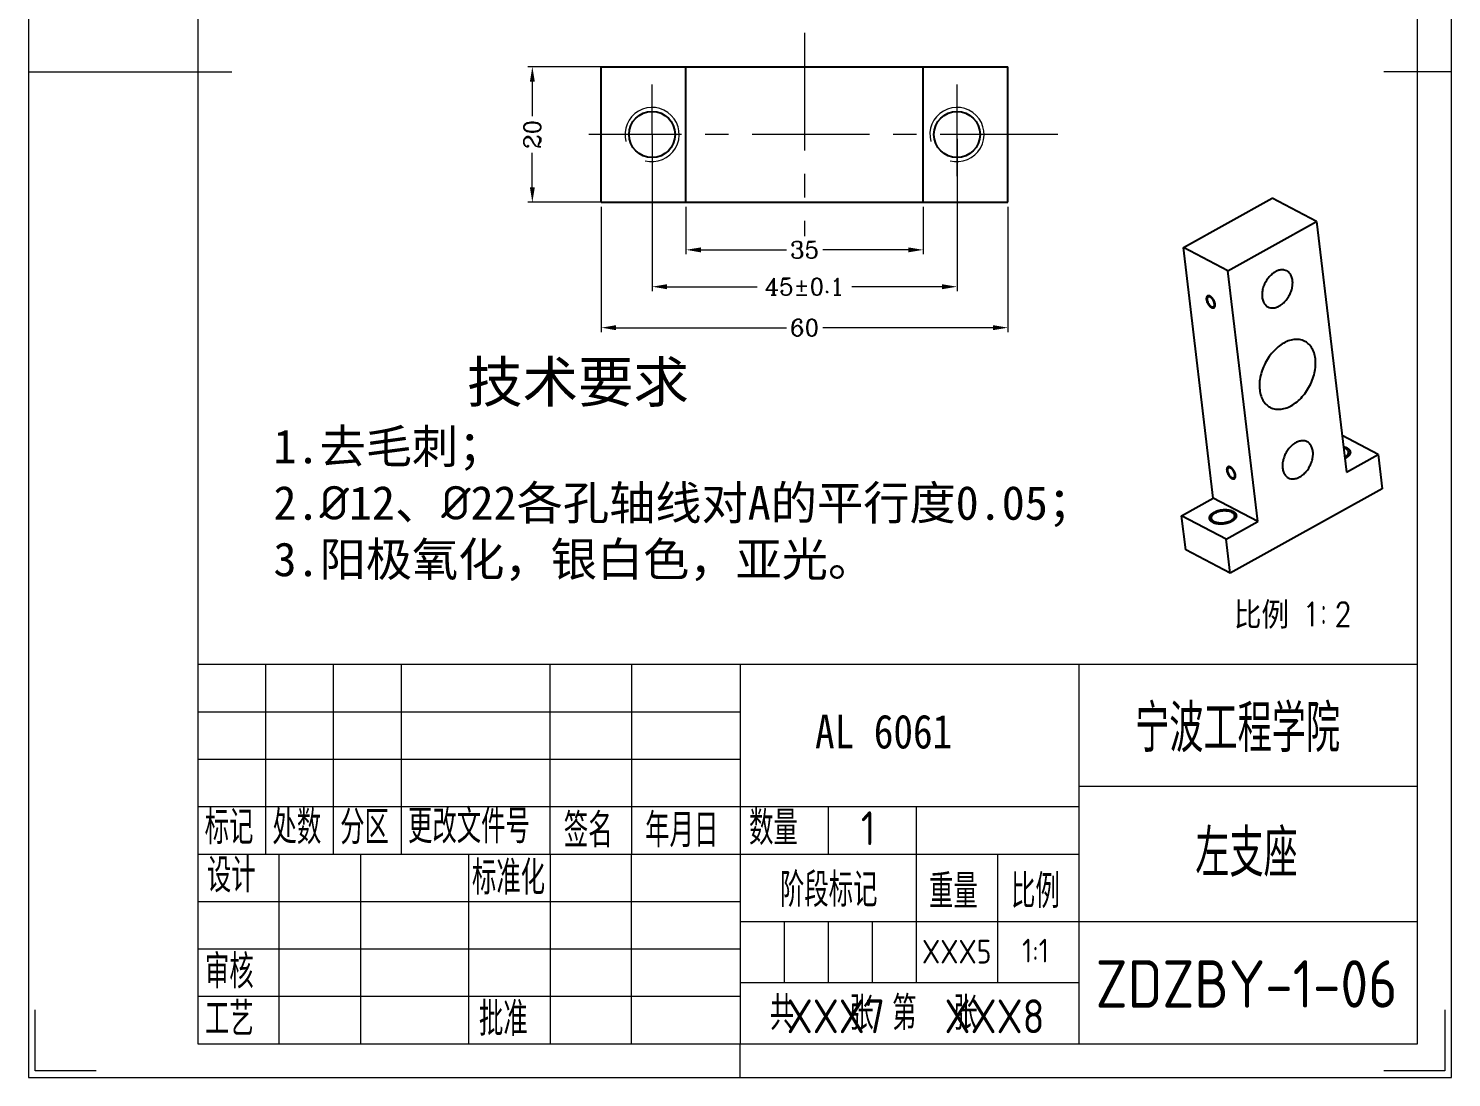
# Model space of a CAD drawing. Header units: millimetres. Extents: x 348 to 7549, y -2121 to -1262.
# Drawn here: x 3531.5 to 3741.5, y -2121.3 to -1966.4 of the extents above; entities that cross this region are included whole.
import ezdxf
from ezdxf.enums import TextEntityAlignment as Align

# ---------------------------------------------------------------- set-up
doc = ezdxf.new("R2010")
doc.units = ezdxf.units.MM
doc.header["$LTSCALE"] = 46.255
doc.header["$PDMODE"] = 3
doc.header["$PDSIZE"] = 8
doc.linetypes.add('CENTER', pattern=[0.6, 0.375, -0.075, 0.075, -0.075])
doc.layers.get('0').update_dxf_attribs({"linetype": 'CONTINUOUS'})
doc.layers.get('Defpoints').update_dxf_attribs({"linetype": 'CONTINUOUS'})
doc.layers.add('02___PRT_ALL_AXES', color=7, linetype='CONTINUOUS')
for name, color, linetype, lineweight in [('dim', 82, 'CONTINUOUS', 9), ('中心线', 2, 'CENTER', 13), ('图框_内框线', 5, 'CONTINUOUS', 13), ('图框_外框线', 7, 'CONTINUOUS', 13), ('图框_标题栏属性', 1, 'CONTINUOUS', 13), ('图框_标题栏文字', 6, 'CONTINUOUS', 13), ('图框_角线', 5, 'CONTINUOUS', 13), ('尺寸线', 80, 'CONTINUOUS', 13), ('细实线', 20, 'CONTINUOUS', 13)]:
    doc.layers.add(name, color=color, linetype=linetype, lineweight=lineweight)
doc.styles.add('ROMANC', font='romanc.shx', dxfattribs={"bigfont": 'gbcbig.shx'})
doc.styles.get("Standard").update_dxf_attribs({"font": 'txt', "width": 0.85, "bigfont": 'gbcbig.shx'})
doc.styles.add('宋体', font='SimSun.ttf')
doc.styles.add('工程字', font='gbenor.shx', dxfattribs={"bigfont": 'gbcbig.shx'})
doc.dimstyles.new('YanXiu', dxfattribs={"dimtxt": 2.5, "dimasz": 2.2, "dimexe": 0.66, "dimexo": 0.66, "dimgap": 0.66, "dimtad": 0, "dimtoh": 1, "dimdsep": 46, "dimtxsty": 'ROMANC', "dimcen": 0, "dimclrd": 256, "dimclre": 131, "dimclrt": 42, "dimazin": 2, "dimtfac": 1, "dimtofl": 0, "dimtmove": 0, "dimatfit": 3, "dimfxl": 1, "dimlwd": 5, "dimlwe": 5, "dimarcsym": 0})

# ---------------------------------------------------------------- blocks, each defined once
blk = doc.blocks.new('*D48')
at = {"layer": 'Defpoints', "color": 0, "transparency": 16777216}
for p in [(3646.02, -1972.03), (3605.85, -1992.03), (3646.02, -1992.03)]:
    blk.add_point(p, dxfattribs=at)
at = {"layer": 'dim', "color": 131, "lineweight": 5, "transparency": 16777216}
for p, q in [((3645.36, -1972.03), (3605.19, -1972.03)), ((3645.36, -1992.03), (3605.19, -1992.03))]:
    blk.add_line(p, q, dxfattribs=at)
at = {"layer": 'dim', "lineweight": 5, "transparency": 16777216}
for p, q in [((3605.85, -1974.23), (3605.85, -1979.35)), ((3605.85, -1989.83), (3605.85, -1984.72))]:
    blk.add_line(p, q, dxfattribs=at)
at = {"layer": 'dim', "transparency": 16777216}
for points in [[(3605.49, -1974.23), (3606.22, -1974.23), (3605.85, -1972.03)], [(3605.49, -1989.83), (3606.22, -1989.83), (3605.85, -1992.03)]]:
    blk.add_solid(points, dxfattribs=at)
at = {"layer": 'dim', "color": 42, "transparency": 16777216, "insert": (3605.85, -1982.03), "char_height": 2.5, "attachment_point": 5, "rotation": 90, "style": 'ROMANC'}
blk.add_mtext('20', dxfattribs=at)
blk = doc.blocks.new('*D49')
at = {"layer": 'Defpoints', "color": 0, "transparency": 16777216}
for p in [(3628.52, -1992.03), (3663.52, -1992.03), (3663.52, -1999.06)]:
    blk.add_point(p, dxfattribs=at)
at = {"layer": 'dim', "color": 131, "lineweight": 5, "transparency": 16777216}
for p, q in [((3628.52, -1992.69), (3628.52, -1999.72)), ((3663.52, -1992.69), (3663.52, -1999.72))]:
    blk.add_line(p, q, dxfattribs=at)
at = {"layer": 'dim', "lineweight": 5, "transparency": 16777216}
for p, q in [((3630.72, -1999.06), (3643.34, -1999.06)), ((3661.32, -1999.06), (3648.7, -1999.06))]:
    blk.add_line(p, q, dxfattribs=at)
at = {"layer": 'dim', "transparency": 16777216}
for points in [[(3630.72, -1998.7), (3630.72, -1999.43), (3628.52, -1999.06)], [(3661.32, -1998.7), (3661.32, -1999.43), (3663.52, -1999.06)]]:
    blk.add_solid(points, dxfattribs=at)
at = {"layer": 'dim', "color": 42, "transparency": 16777216, "insert": (3646.02, -1999.06), "char_height": 2.5, "attachment_point": 5, "style": 'ROMANC'}
blk.add_mtext('35', dxfattribs=at)
blk = doc.blocks.new('*D50')
at = {"layer": 'Defpoints', "color": 0, "transparency": 16777216}
for p in [(3623.52, -1982.03), (3668.52, -1982.03), (3668.52, -2004.5)]:
    blk.add_point(p, dxfattribs=at)
at = {"layer": 'dim', "color": 131, "lineweight": 5, "transparency": 16777216}
for p, q in [((3623.52, -1982.69), (3623.52, -2005.16)), ((3668.52, -1982.69), (3668.52, -2005.16))]:
    blk.add_line(p, q, dxfattribs=at)
at = {"layer": 'dim', "lineweight": 5, "transparency": 16777216}
for p, q in [((3625.72, -2004.5), (3639.05, -2004.5)), ((3666.32, -2004.5), (3652.99, -2004.5))]:
    blk.add_line(p, q, dxfattribs=at)
at = {"layer": 'dim', "transparency": 16777216}
for points in [[(3625.72, -2004.14), (3625.72, -2004.87), (3623.52, -2004.5)], [(3666.32, -2004.14), (3666.32, -2004.87), (3668.52, -2004.5)]]:
    blk.add_solid(points, dxfattribs=at)
at = {"layer": 'dim', "color": 42, "transparency": 16777216, "insert": (3646.02, -2004.5), "char_height": 2.5, "attachment_point": 5, "style": 'ROMANC'}
blk.add_mtext('\\A1;45±0.1', dxfattribs=at)
blk = doc.blocks.new('*D51')
at = {"layer": 'Defpoints', "color": 0, "transparency": 16777216}
for p in [(3616.02, -1992.03), (3676.02, -1992.03), (3676.02, -2010.55)]:
    blk.add_point(p, dxfattribs=at)
at = {"layer": 'dim', "color": 131, "lineweight": 5, "transparency": 16777216}
for p, q in [((3616.02, -1992.69), (3616.02, -2011.21)), ((3676.02, -1992.69), (3676.02, -2011.21))]:
    blk.add_line(p, q, dxfattribs=at)
at = {"layer": 'dim', "lineweight": 5, "transparency": 16777216}
for p, q in [((3618.22, -2010.55), (3643.34, -2010.55)), ((3673.82, -2010.55), (3648.7, -2010.55))]:
    blk.add_line(p, q, dxfattribs=at)
at = {"layer": 'dim', "transparency": 16777216}
for points in [[(3618.22, -2010.18), (3618.22, -2010.92), (3616.02, -2010.55)], [(3673.82, -2010.18), (3673.82, -2010.92), (3676.02, -2010.55)]]:
    blk.add_solid(points, dxfattribs=at)
at = {"layer": 'dim', "color": 42, "transparency": 16777216, "insert": (3646.02, -2010.55), "char_height": 2.5, "attachment_point": 5, "style": 'ROMANC'}
blk.add_mtext('60', dxfattribs=at)

msp = doc.modelspace()

# ---------------------------------------------------------------- linework, layer by layer
at = {"color": 2, "linetype": 'Continuous'}
for points, start_tangent, end_tangent in [([(3706.62304, -2007.08421), (3706.60706, -2006.99923), (3706.59907, -2006.95674), (3706.59107, -2006.91425), (3706.57713, -2006.87008), (3706.56319, -2006.82592), (3706.54925, -2006.78176), (3706.53531, -2006.7376), (3706.51596, -2006.69345), (3706.4966, -2006.6493), (3706.47724, -2006.60515), (3706.45788, -2006.561), (3706.43338, -2006.51781), (3706.40888, -2006.47462), (3706.38438, -2006.43143), (3706.35987, -2006.38824), (3706.33202, -2006.34917), (3706.30416, -2006.3101), (3706.2763, -2006.27103), (3706.24844, -2006.23195), (3706.2179, -2006.19771), (3706.18736, -2006.16346), (3706.15681, -2006.12922), (3706.12627, -2006.09498), (3706.09421, -2006.06686), (3706.06214, -2006.03875), (3706.03008, -2006.01063), (3705.99801, -2005.98252), (3705.96507, -2005.96131), (3705.93214, -2005.94009), (3705.8992, -2005.91888), (3705.88273, -2005.90827), (3705.86626, -2005.89767), (3705.85056, -2005.89128), (3705.83486, -2005.8849), (3705.80345, -2005.87214), (3705.77205, -2005.85937), (3705.75634, -2005.85299), (3705.74064, -2005.84661), (3705.72601, -2005.84448), (3705.71139, -2005.84234), (3705.68213, -2005.83807), (3705.65288, -2005.83381), (3705.63825, -2005.83167), (3705.62363, -2005.82954), (3705.61063, -2005.83173), (3705.59764, -2005.83393), (3705.57165, -2005.83832), (3705.54566, -2005.84271), (3705.53266, -2005.84491), (3705.51967, -2005.8471), (3705.50863, -2005.8537), (3705.49759, -2005.86029), (3705.47551, -2005.87348), (3705.45343, -2005.88667), (3705.44239, -2005.89326), (3705.43135, -2005.89986), (3705.42308, -2005.91037), (3705.4148, -2005.92088), (3705.39824, -2005.9419), (3705.38169, -2005.96292), (3705.37341, -2005.97343), (3705.36513, -2005.98394), (3705.35972, -2005.99804), (3705.35431, -2006.01215), (3705.34348, -2006.04036), (3705.33265, -2006.06857), (3705.32723, -2006.08267), (3705.32182, -2006.09678), (3705.31948, -2006.11394), (3705.31713, -2006.1311), (3705.31244, -2006.16543), (3705.30775, -2006.19975), (3705.30541, -2006.21691), (3705.30306, -2006.23407), (3705.30392, -2006.25401), (3705.30477, -2006.27394), (3705.30649, -2006.3138), (3705.30992, -2006.39353)], (-0.184854664, 0.982765869), (0.042956539, -0.999076942)), ([(3705.30992, -2006.39353), (3705.3259, -2006.47851), (3705.33389, -2006.52101), (3705.34189, -2006.5635), (3705.35583, -2006.60766), (3705.36977, -2006.65182), (3705.38371, -2006.69599), (3705.39765, -2006.74015), (3705.41701, -2006.7843), (3705.43636, -2006.82845), (3705.45572, -2006.8726), (3705.47508, -2006.91675), (3705.49958, -2006.95994), (3705.52408, -2007.00312), (3705.54858, -2007.04631), (3705.57309, -2007.0895), (3705.60094, -2007.12857), (3705.6288, -2007.16765), (3705.65666, -2007.20672), (3705.68452, -2007.24579), (3705.71506, -2007.28003), (3705.7456, -2007.31428), (3705.77615, -2007.34852), (3705.80669, -2007.38277), (3705.83876, -2007.41088), (3705.87082, -2007.439), (3705.90288, -2007.46711), (3705.93495, -2007.49522), (3705.96789, -2007.51644), (3706.00082, -2007.53765), (3706.03376, -2007.55886), (3706.05023, -2007.56947), (3706.0667, -2007.58008), (3706.0824, -2007.58646), (3706.09811, -2007.59284), (3706.12951, -2007.60561), (3706.16091, -2007.61837), (3706.17662, -2007.62475), (3706.19232, -2007.63113), (3706.20695, -2007.63327), (3706.22157, -2007.6354), (3706.25083, -2007.63967), (3706.28008, -2007.64394), (3706.29471, -2007.64607), (3706.30934, -2007.64821), (3706.32233, -2007.64601), (3706.33532, -2007.64381), (3706.36131, -2007.63942), (3706.3873, -2007.63503), (3706.4003, -2007.63284), (3706.41329, -2007.63064), (3706.42433, -2007.62405), (3706.43537, -2007.61745), (3706.45745, -2007.60426), (3706.47953, -2007.59108), (3706.49057, -2007.58448), (3706.50161, -2007.57789), (3706.50988, -2007.56738), (3706.51816, -2007.55687), (3706.53472, -2007.53585), (3706.55127, -2007.51483), (3706.55955, -2007.50432), (3706.56783, -2007.4938), (3706.57324, -2007.4797), (3706.57865, -2007.4656), (3706.58948, -2007.43739), (3706.60031, -2007.40918), (3706.60573, -2007.39507), (3706.61114, -2007.38097), (3706.61349, -2007.3638), (3706.61583, -2007.34664), (3706.62052, -2007.31232), (3706.62521, -2007.27799), (3706.62755, -2007.26083), (3706.6299, -2007.24367), (3706.62904, -2007.22374), (3706.62819, -2007.20381), (3706.62647, -2007.16394), (3706.62304, -2007.08421)], (0.184854664, -0.982765869), (-0.042956539, 0.999076942)), ([(3725.53947, -2028.10494), (3725.73127, -2028.16057), (3725.82717, -2028.18838), (3725.85114, -2028.19533), (3725.87512, -2028.20228), (3725.91646, -2028.22153), (3725.95698, -2028.24144), (3725.9975, -2028.26136), (3726.07854, -2028.30119), (3726.11906, -2028.3211), (3726.13932, -2028.33106), (3726.15958, -2028.34102), (3726.19224, -2028.36477), (3726.22264, -2028.38961), (3726.28346, -2028.4393), (3726.34427, -2028.48899), (3726.37467, -2028.51383), (3726.38796, -2028.52689), (3726.39742, -2028.54122), (3726.41634, -2028.56987), (3726.43526, -2028.59852), (3726.47309, -2028.65582), (3726.49201, -2028.68448), (3726.51093, -2028.71313), (3726.52957, -2028.77434), (3726.54272, -2028.83667), (3726.55587, -2028.899), (3726.5634, -2028.96183), (3726.55734, -2028.9941), (3726.55127, -2029.02637), (3726.53914, -2029.09091), (3726.53308, -2029.12318), (3726.52702, -2029.15545), (3726.52398, -2029.17159), (3726.51683, -2029.18761), (3726.4984, -2029.21953), (3726.46154, -2029.28336), (3726.42468, -2029.3472), (3726.40625, -2029.37912), (3726.38526, -2029.41064), (3726.37028, -2029.42571), (3726.3553, -2029.44077), (3726.32533, -2029.47089), (3726.26541, -2029.53114), (3726.23545, -2029.56127), (3726.20548, -2029.5914), (3726.17433, -2029.62121), (3726.15397, -2029.63485), (3726.13361, -2029.6485), (3726.05218, -2029.70308), (3725.88931, -2029.81225)], (0.96042927, -0.278523999), (-0.830662491, -0.556776279)), ([(3725.88931, -2029.81225), (3725.82555, -2029.84649), (3725.80924, -2029.85484), (3725.79004, -2029.86448), (3725.77003, -2029.87436), (3725.75127, -2029.88345)], (-0.876233614, -0.481886557), (-0.899974463, -0.435942617)), ([(3709.62965, -2032.3204), (3709.61367, -2032.23542), (3709.60568, -2032.19292), (3709.59768, -2032.15043), (3709.58374, -2032.10627), (3709.5698, -2032.06211), (3709.55586, -2032.01795), (3709.54192, -2031.97378), (3709.52257, -2031.92963), (3709.50321, -2031.88548), (3709.48385, -2031.84133), (3709.46449, -2031.79718), (3709.43999, -2031.754), (3709.41549, -2031.71081), (3709.39099, -2031.66762), (3709.36648, -2031.62443), (3709.33863, -2031.58536), (3709.31077, -2031.54628), (3709.28291, -2031.50721), (3709.25505, -2031.46814), (3709.22451, -2031.4339), (3709.19397, -2031.39965), (3709.16342, -2031.36541), (3709.13288, -2031.33116), (3709.10082, -2031.30305), (3709.06875, -2031.27493), (3709.03669, -2031.24682), (3709.00462, -2031.21871), (3708.97168, -2031.19749), (3708.93875, -2031.17628), (3708.90581, -2031.15507), (3708.88934, -2031.14446), (3708.87287, -2031.13385), (3708.85717, -2031.12747), (3708.84147, -2031.12109), (3708.81006, -2031.10832), (3708.77866, -2031.09556), (3708.76295, -2031.08918), (3708.74725, -2031.0828), (3708.73262, -2031.08066), (3708.718, -2031.07853), (3708.68874, -2031.07426), (3708.65949, -2031.06999), (3708.64486, -2031.06786), (3708.63024, -2031.06573), (3708.61724, -2031.06792), (3708.60425, -2031.07012), (3708.57826, -2031.07451), (3708.55227, -2031.0789), (3708.53927, -2031.0811), (3708.52628, -2031.08329), (3708.51524, -2031.08988), (3708.5042, -2031.09648), (3708.48212, -2031.10967), (3708.46004, -2031.12285), (3708.449, -2031.12945), (3708.43796, -2031.13604), (3708.42969, -2031.14655), (3708.42141, -2031.15706), (3708.40485, -2031.17808), (3708.3883, -2031.1991), (3708.38002, -2031.20962), (3708.37174, -2031.22013), (3708.36633, -2031.23423), (3708.36092, -2031.24834), (3708.35009, -2031.27654), (3708.33926, -2031.30475), (3708.33384, -2031.31886), (3708.32843, -2031.33296), (3708.32609, -2031.35013), (3708.32374, -2031.36729), (3708.31905, -2031.40161), (3708.31436, -2031.43594), (3708.31202, -2031.4531), (3708.30967, -2031.47026), (3708.31053, -2031.49019), (3708.31138, -2031.51012), (3708.3131, -2031.54999), (3708.31653, -2031.62972)], (-0.184854664, 0.982765869), (0.042956539, -0.999076942)), ([(3708.31653, -2031.62972), (3708.33251, -2031.7147), (3708.3405, -2031.75719), (3708.3485, -2031.79969), (3708.36244, -2031.84385), (3708.37638, -2031.88801), (3708.39032, -2031.93217), (3708.40426, -2031.97633), (3708.42362, -2032.02048), (3708.44297, -2032.06463), (3708.46233, -2032.10878), (3708.48169, -2032.15293), (3708.50619, -2032.19612), (3708.53069, -2032.23931), (3708.55519, -2032.2825), (3708.5797, -2032.32569), (3708.60755, -2032.36476), (3708.63541, -2032.40383), (3708.66327, -2032.4429), (3708.69113, -2032.48198), (3708.72167, -2032.51622), (3708.75221, -2032.55047), (3708.78276, -2032.58471), (3708.8133, -2032.61896), (3708.84537, -2032.64707), (3708.87743, -2032.67518), (3708.90949, -2032.7033), (3708.94156, -2032.73141), (3708.9745, -2032.75262), (3709.00743, -2032.77384), (3709.04037, -2032.79505), (3709.05684, -2032.80566), (3709.07331, -2032.81626), (3709.08901, -2032.82265), (3709.10472, -2032.82903), (3709.13612, -2032.84179), (3709.16752, -2032.85456), (3709.18323, -2032.86094), (3709.19893, -2032.86732), (3709.21356, -2032.86945), (3709.22818, -2032.87159), (3709.25744, -2032.87586), (3709.28669, -2032.88012), (3709.30132, -2032.88226), (3709.31595, -2032.88439), (3709.32894, -2032.8822), (3709.34193, -2032.88), (3709.36792, -2032.87561), (3709.39391, -2032.87122), (3709.40691, -2032.86902), (3709.4199, -2032.86683), (3709.43094, -2032.86023), (3709.44198, -2032.85364), (3709.46406, -2032.84045), (3709.48614, -2032.82726), (3709.49718, -2032.82067), (3709.50822, -2032.81407), (3709.51649, -2032.80356), (3709.52477, -2032.79305), (3709.54133, -2032.77203), (3709.55788, -2032.75101), (3709.56616, -2032.7405), (3709.57444, -2032.72999), (3709.57985, -2032.71589), (3709.58527, -2032.70178), (3709.59609, -2032.67357), (3709.60692, -2032.64536), (3709.61234, -2032.63126), (3709.61775, -2032.61715), (3709.6201, -2032.59999), (3709.62244, -2032.58283), (3709.62713, -2032.5485), (3709.63182, -2032.51418), (3709.63416, -2032.49702), (3709.63651, -2032.47986), (3709.63565, -2032.45992), (3709.6348, -2032.43999), (3709.63308, -2032.40013), (3709.62965, -2032.3204)], (0.184854664, -0.982765869), (-0.042956539, 0.999076942)), ([(3709.06869, -2039.17375), (3708.91098, -2039.24799), (3708.83213, -2039.2851), (3708.7927, -2039.30366), (3708.75327, -2039.32222), (3708.70909, -2039.33679), (3708.66492, -2039.35135), (3708.57656, -2039.38048), (3708.4882, -2039.40961), (3708.44403, -2039.42417), (3708.39985, -2039.43873), (3708.3526, -2039.44875), (3708.30536, -2039.45876), (3708.21087, -2039.47879), (3708.11637, -2039.49882), (3708.06913, -2039.50883), (3708.02188, -2039.51885), (3707.9725, -2039.52397), (3707.92312, -2039.5291), (3707.82436, -2039.53935), (3707.7256, -2039.54961), (3707.67622, -2039.55473), (3707.62684, -2039.55986), (3707.57894, -2039.55972), (3707.53103, -2039.55959), (3707.43522, -2039.55932), (3707.3394, -2039.55905), (3707.2915, -2039.55891), (3707.24359, -2039.55878), (3707.19812, -2039.55352), (3707.15265, -2039.54827), (3707.06172, -2039.53775), (3706.97078, -2039.52724), (3706.92531, -2039.52198), (3706.87984, -2039.51673), (3706.83854, -2039.50655), (3706.79724, -2039.49637), (3706.71464, -2039.47601), (3706.63204, -2039.45566), (3706.59075, -2039.44548), (3706.54945, -2039.4353), (3706.51332, -2039.42029), (3706.47718, -2039.40527), (3706.40492, -2039.37525), (3706.33266, -2039.34522), (3706.29653, -2039.33021), (3706.27846, -2039.32271), (3706.2604, -2039.3152), (3706.24624, -2039.30582), (3706.23208, -2039.29645), (3706.20375, -2039.2777), (3706.14711, -2039.2402), (3706.09046, -2039.2027), (3706.06214, -2039.18395), (3706.04798, -2039.17457), (3706.03382, -2039.1652), (3706.02376, -2039.1542), (3706.0137, -2039.1432), (3705.99357, -2039.1212), (3705.95332, -2039.0772), (3705.91307, -2039.03321), (3705.89295, -2039.01121), (3705.88288, -2039.00021), (3705.87282, -2038.98921), (3705.86724, -2038.97701), (3705.86166, -2038.9648), (3705.8505, -2038.9404), (3705.82818, -2038.89158), (3705.80586, -2038.84276), (3705.7947, -2038.81836), (3705.78912, -2038.80615), (3705.78354, -2038.79395), (3705.78268, -2038.78077), (3705.78182, -2038.76759), (3705.7801, -2038.74123), (3705.77667, -2038.68852), (3705.77324, -2038.6358), (3705.77152, -2038.60944), (3705.77066, -2038.59627), (3705.7698, -2038.58309), (3705.77373, -2038.5699), (3705.77765, -2038.5567), (3705.78551, -2038.53032), (3705.80121, -2038.47756), (3705.81692, -2038.42479), (3705.82477, -2038.39841), (3705.8287, -2038.38522), (3705.83262, -2038.37203), (3705.84113, -2038.3591), (3705.84963, -2038.34618), (3705.86664, -2038.32032), (3705.90066, -2038.26862), (3705.93467, -2038.21691), (3705.95168, -2038.19106), (3705.96018, -2038.17813), (3705.96869, -2038.16521), (3705.98145, -2038.15304), (3705.9942, -2038.14087), (3706.01972, -2038.11653), (3706.07075, -2038.06785), (3706.12178, -2038.01917), (3706.1473, -2037.99483), (3706.16006, -2037.98266), (3706.17281, -2037.97049), (3706.18967, -2037.95935), (3706.20652, -2037.94822), (3706.24022, -2037.92596), (3706.30763, -2037.88143), (3706.44244, -2037.79238)], (-0.904772738, -0.425894696), (0.83439349, 0.551169216)), ([(3706.44244, -2037.79238), (3706.60015, -2037.71815), (3706.679, -2037.68103), (3706.71843, -2037.66247), (3706.75786, -2037.64391), (3706.80204, -2037.62934), (3706.84621, -2037.61478), (3706.93457, -2037.58565), (3707.02293, -2037.55652), (3707.0671, -2037.54196), (3707.11128, -2037.5274), (3707.15853, -2037.51738), (3707.20577, -2037.50737), (3707.30026, -2037.48734), (3707.39476, -2037.46731), (3707.442, -2037.4573), (3707.48925, -2037.44729), (3707.53863, -2037.44216), (3707.58801, -2037.43703), (3707.68677, -2037.42678), (3707.78553, -2037.41653), (3707.83491, -2037.4114), (3707.88429, -2037.40627), (3707.93219, -2037.40641), (3707.9801, -2037.40654), (3708.07591, -2037.40681), (3708.17173, -2037.40708), (3708.21963, -2037.40722), (3708.26754, -2037.40735), (3708.31301, -2037.41261), (3708.35848, -2037.41787), (3708.44941, -2037.42838), (3708.54035, -2037.43889), (3708.58582, -2037.44415), (3708.63129, -2037.44941), (3708.67259, -2037.45958), (3708.71389, -2037.46976), (3708.79649, -2037.49012), (3708.87909, -2037.51047), (3708.92038, -2037.52065), (3708.96168, -2037.53083), (3708.99781, -2037.54584), (3709.03395, -2037.56086), (3709.10621, -2037.59088), (3709.17847, -2037.62091), (3709.2146, -2037.63592), (3709.23267, -2037.64343), (3709.25073, -2037.65093), (3709.26489, -2037.66031), (3709.27905, -2037.66968), (3709.30738, -2037.68843), (3709.36402, -2037.72593), (3709.42067, -2037.76343), (3709.44899, -2037.78218), (3709.46315, -2037.79156), (3709.47731, -2037.80093), (3709.48737, -2037.81193), (3709.49744, -2037.82293), (3709.51756, -2037.84493), (3709.55781, -2037.88893), (3709.59806, -2037.93292), (3709.61818, -2037.95492), (3709.62825, -2037.96592), (3709.63831, -2037.97692), (3709.64389, -2037.98912), (3709.64947, -2038.00133), (3709.66063, -2038.02573), (3709.68295, -2038.07455), (3709.70527, -2038.12337), (3709.71643, -2038.14777), (3709.72201, -2038.15998), (3709.72759, -2038.17218), (3709.72845, -2038.18536), (3709.72931, -2038.19854), (3709.73103, -2038.2249), (3709.73446, -2038.27761), (3709.73789, -2038.33033), (3709.73961, -2038.35669), (3709.74047, -2038.36987), (3709.74133, -2038.38304), (3709.7374, -2038.39624), (3709.73348, -2038.40943), (3709.72562, -2038.43581), (3709.70992, -2038.48857), (3709.69421, -2038.54134), (3709.68636, -2038.56772), (3709.68243, -2038.58091), (3709.67851, -2038.5941), (3709.67, -2038.60703), (3709.6615, -2038.61995), (3709.64449, -2038.64581), (3709.61047, -2038.69751), (3709.57646, -2038.74922), (3709.55945, -2038.77507), (3709.55095, -2038.788), (3709.54244, -2038.80093), (3709.52968, -2038.8131), (3709.51693, -2038.82527), (3709.49141, -2038.84961), (3709.44038, -2038.89829), (3709.38935, -2038.94696), (3709.36383, -2038.9713), (3709.35107, -2038.98347), (3709.33832, -2038.99564), (3709.32146, -2039.00678), (3709.30461, -2039.01791), (3709.27091, -2039.04017), (3709.2035, -2039.0847), (3709.06869, -2039.17375)], (0.904772738, 0.425894696), (-0.83439349, -0.551169216))]:
    msp.add_spline(points, degree=3, dxfattribs=dict(at, start_tangent=start_tangent, end_tangent=end_tangent))
at = {"layer": '02___PRT_ALL_AXES', "color": 7, "linetype": 'Continuous'}
for p, q in [((3616.01949, -1992.03322), (3616.01949, -1972.03322)), ((3616.01949, -1972.03322), (3676.01949, -1972.03322)), ((3628.51949, -1992.03322), (3628.51949, -1972.03322)), ((3663.51949, -1992.03322), (3663.51949, -1972.03322)), ((3676.01949, -1992.03322), (3676.01949, -1972.03322)), ((3616.01949, -1992.03322), (3676.01949, -1992.03322)), ((3701.93201, -1998.70312), (3715.01471, -1991.42195)), ((3721.58035, -1994.87536), (3715.01471, -1991.42195)), ((3708.49764, -2002.15653), (3721.58035, -1994.87536)), ((3721.58035, -1994.87536), (3725.99004, -2031.88844)), ((3706.34171, -2035.71619), (3701.93201, -1998.70312)), ((3708.49764, -2002.15653), (3701.93201, -1998.70312)), ((3712.90734, -2039.16961), (3708.49764, -2002.15653)), ((3730.66244, -2029.28802), (3725.34715, -2026.49227)), ((3725.99004, -2031.88844), (3730.66244, -2029.28802)), ((3730.66244, -2029.28802), (3731.26376, -2034.33526)), ((3731.26376, -2034.33526), (3708.83627, -2046.81726)), ((3701.66931, -2038.31661), (3706.34171, -2035.71619)), ((3712.90734, -2039.16961), (3706.34171, -2035.71619)), ((3708.23495, -2041.77002), (3701.66931, -2038.31661)), ((3702.27063, -2043.36385), (3701.66931, -2038.31661)), ((3708.23495, -2041.77002), (3712.90734, -2039.16961)), ((3708.83627, -2046.81726), (3708.23495, -2041.77002)), ((3708.83627, -2046.81726), (3702.27063, -2043.36385))]:
    msp.add_line(p, q, dxfattribs=at)
for centre in [(3623.51949, -1982.03322), (3668.51949, -1982.03322)]:
    msp.add_circle(centre, 3.4, dxfattribs=at)
for points, start_tangent, end_tangent in [([(3717.18756, -2002.17017), (3716.81724, -2002.03904), (3716.30482, -2002.02275), (3715.76251, -2002.16932), (3715.22185, -2002.47023), (3714.71424, -2002.90799), (3714.26918, -2003.45716), (3713.91255, -2004.08582), (3713.66507, -2004.75744), (3713.54112, -2005.43298), (3713.5479, -2006.0732)], (-0.885503199, 0.46463328), (0.118302212, -0.992977637)), ([(3718.0334, -2003.57679), (3717.89627, -2003.00912), (3717.63678, -2002.54698), (3717.27, -2002.21723), (3717.18756, -2002.17017)], (-0.118302212, 0.992977637), (-0.885503199, 0.46463328)), ([(3714.39374, -2007.47982), (3714.76406, -2007.61095), (3715.27648, -2007.62724), (3715.81878, -2007.48067), (3716.35945, -2007.17976), (3716.86706, -2006.742), (3717.31211, -2006.19283), (3717.66875, -2005.56417), (3717.91623, -2004.89255), (3718.04018, -2004.21701), (3718.0334, -2003.57679)], (0.885503199, -0.46463328), (-0.118302212, 0.992977637)), ([(3705.5652, -2006.01816), (3705.54928, -2006.02781), (3705.4661, -2006.12399), (3705.42346, -2006.26999), (3705.42482, -2006.45397)], (-0.876943479, -0.480593524), (0.118302212, -0.992977637)), ([(3705.42482, -2006.45397), (3705.47005, -2006.66103), (3705.5555, -2006.8744), (3705.67425, -2007.07678), (3705.81667, -2007.2518), (3705.97123, -2007.38526), (3706.12541, -2007.46635), (3706.26671, -2007.48851), (3706.36776, -2007.45958)], (0.118302212, -0.992977637), (0.876943479, 0.480593524)), ([(3706.50815, -2007.02378), (3706.46291, -2006.81672), (3706.37746, -2006.60335), (3706.25871, -2006.40096), (3706.11629, -2006.22595), (3705.96173, -2006.09249), (3705.80755, -2006.01139), (3705.66625, -2005.98924), (3705.5652, -2006.01816)], (-0.118302212, 0.992977637), (-0.876943479, -0.480593524)), ([(3706.36776, -2007.45958), (3706.38368, -2007.44993), (3706.46686, -2007.35375), (3706.5095, -2007.20776), (3706.50815, -2007.02378)], (0.876943479, 0.480593524), (-0.118302212, 0.992977637)), ([(3713.5479, -2006.0732), (3713.68502, -2006.64087), (3713.94452, -2007.10301), (3714.3113, -2007.43275), (3714.39374, -2007.47982)], (0.118302212, -0.992977637), (0.885503199, -0.46463328)), ([(3719.85381, -2012.5753), (3719.63559, -2012.47361), (3718.87244, -2012.29212), (3718.04031, -2012.33575), (3717.17555, -2012.6026), (3716.31597, -2013.081), (3715.49913, -2013.75004), (3714.76074, -2014.58049), (3714.13305, -2015.53605), (3713.64352, -2016.57495), (3713.31352, -2017.65179), (3713.15749, -2018.71952), (3713.18225, -2019.73145)], (-0.884799769, 0.465971426), (0.118302212, -0.992977637)), ([(3721.40566, -2015.15472), (3721.20121, -2014.2428), (3720.82599, -2013.47074), (3720.2964, -2012.87229), (3719.85381, -2012.5753)], (-0.118302212, 0.992977637), (-0.884799769, 0.465971426)), ([(3714.7341, -2022.31087), (3714.95232, -2022.41256), (3715.71546, -2022.59405), (3716.5476, -2022.55042), (3717.41236, -2022.28358), (3718.27194, -2021.80518), (3719.08877, -2021.13613), (3719.82717, -2020.30569), (3720.45485, -2019.35013), (3720.94439, -2018.31123), (3721.27438, -2017.23438), (3721.43041, -2016.16666), (3721.40566, -2015.15472)], (0.884799769, -0.465971426), (-0.118302212, 0.992977637)), ([(3713.18225, -2019.73145), (3713.3867, -2020.64338), (3713.76192, -2021.41544), (3714.29151, -2022.01388), (3714.7341, -2022.31087)], (0.118302212, -0.992977637), (0.884799769, -0.465971426)), ([(3720.19417, -2027.40635), (3719.82385, -2027.27523), (3719.31143, -2027.25894), (3718.76912, -2027.40551), (3718.22846, -2027.70642), (3717.72085, -2028.14417), (3717.27579, -2028.69334), (3716.91916, -2029.322), (3716.67168, -2029.99362), (3716.54773, -2030.66917), (3716.55451, -2031.30938)], (-0.885503199, 0.46463328), (0.118302212, -0.992977637)), ([(3721.04001, -2028.81298), (3720.90288, -2028.24531), (3720.64339, -2027.78317), (3720.27661, -2027.45342), (3720.19417, -2027.40635)], (-0.118302212, 0.992977637), (-0.885503199, 0.46463328)), ([(3725.56572, -2028.30097), (3725.70327, -2028.34864), (3725.97235, -2028.49017), (3726.16028, -2028.6684), (3726.25616, -2028.87296), (3726.26406, -2028.92027)], (0.957243749, -0.28928257), (0.114799025, -0.993388738)), ([(3717.40035, -2032.71601), (3717.77067, -2032.84714), (3718.28309, -2032.86342), (3718.82539, -2032.71685), (3719.36606, -2032.41595), (3719.87367, -2031.97819), (3720.31872, -2031.42902), (3720.67536, -2030.80036), (3720.92284, -2030.12874), (3721.04679, -2029.45319), (3721.04001, -2028.81298)], (0.885503199, -0.46463328), (-0.118302212, 0.992977637)), ([(3726.26406, -2028.92027), (3726.2544, -2029.09196), (3726.1551, -2029.31269), (3725.96405, -2029.52231), (3725.72925, -2029.68759)], (0.114799025, -0.993388738), (-0.863193262, -0.50487364)), ([(3708.57181, -2031.25435), (3708.55589, -2031.264), (3708.47271, -2031.36018), (3708.43007, -2031.50617), (3708.43143, -2031.69015)], (-0.876943479, -0.480593524), (0.118302212, -0.992977637)), ([(3708.43143, -2031.69015), (3708.47666, -2031.89721), (3708.56211, -2032.11058), (3708.68086, -2032.31297), (3708.82328, -2032.48798), (3708.97784, -2032.62144), (3709.13202, -2032.70254), (3709.27332, -2032.72469), (3709.37437, -2032.69577)], (0.118302212, -0.992977637), (0.876943479, 0.480593524)), ([(3709.51476, -2032.25996), (3709.46952, -2032.0529), (3709.38407, -2031.83953), (3709.26532, -2031.63715), (3709.1229, -2031.46213), (3708.96834, -2031.32867), (3708.81416, -2031.24758), (3708.67286, -2031.22542), (3708.57181, -2031.25435)], (-0.118302212, 0.992977637), (-0.876943479, -0.480593524)), ([(3709.37437, -2032.69577), (3709.39029, -2032.68612), (3709.47347, -2032.58994), (3709.51611, -2032.44395), (3709.51476, -2032.25996)], (0.876943479, 0.480593524), (-0.118302212, 0.992977637)), ([(3716.55451, -2031.30938), (3716.69163, -2031.87705), (3716.95113, -2032.33919), (3717.31791, -2032.66894), (3717.40035, -2032.71601)], (0.118302212, -0.992977637), (0.885503199, -0.46463328)), ([(3706.06768, -2038.68436), (3706.07735, -2038.51267), (3706.17664, -2038.29194), (3706.3677, -2038.08232), (3706.63941, -2037.89599)], (-0.114799025, 0.993388738), (0.873788446, 0.486306232)), ([(3708.87172, -2039.07015), (3708.53515, -2039.22236), (3708.15326, -2039.3316), (3707.74826, -2039.39154), (3707.34369, -2039.39867), (3706.96306, -2039.3526), (3706.62848, -2039.25599), (3706.3594, -2039.11446), (3706.17147, -2038.93623), (3706.07559, -2038.73167), (3706.06768, -2038.68436)], (-0.873788446, -0.486306232), (-0.114799025, 0.993388738)), ([(3706.63941, -2037.89599), (3706.97598, -2037.74377), (3707.35787, -2037.63453), (3707.76287, -2037.57459), (3708.16744, -2037.56746), (3708.54807, -2037.61353), (3708.88265, -2037.71014), (3709.15173, -2037.85167), (3709.33966, -2038.0299), (3709.43554, -2038.23446), (3709.44345, -2038.28177)], (0.873788446, 0.486306232), (0.114799025, -0.993388738)), ([(3709.44345, -2038.28177), (3709.43378, -2038.45347), (3709.33449, -2038.67419), (3709.14343, -2038.88381), (3708.87172, -2039.07015)], (0.114799025, -0.993388738), (-0.873788446, -0.486306232))]:
    msp.add_spline(points, degree=3, dxfattribs=dict(at, start_tangent=start_tangent, end_tangent=end_tangent))
at = {"layer": '中心线'}
for p, q in [((3646.01949, -1967.03322), (3646.01949, -1997.03322)), ((3623.51949, -1982.03322), (3623.51949, -1974.63322)), ((3668.51949, -1988.20616), (3668.51949, -1974.63322)), ((3683.37677, -1982.03322), (3614.16689, -1982.03322)), ((3623.51949, -1982.03322), (3623.51949, -1989.43322))]:
    msp.add_line(p, q, dxfattribs=at)
at = {"layer": '图框_内框线'}
msp.add_lwpolyline([(3556.49501, -2116.25676), (3736.49501, -2116.25676), (3736.49501, -1829.25676), (3556.49501, -1829.25676)], close=True, dxfattribs=at)
for points in [[(3531.49501, -1972.75676), (3561.49501, -1972.75676)], [(3741.49501, -1972.75676), (3731.49501, -1972.75676)], [(3736.49501, -2060.25676), (3556.49501, -2060.25676), (3556.49501, -2116.25676), (3736.49501, -2116.25676), (3736.49501, -2060.25676)], [(3636.49501, -2121.25676), (3636.49501, -2116.25676)]]:
    msp.add_lwpolyline(points, dxfattribs=at)
at = {"layer": '图框_外框线'}
msp.add_lwpolyline([(3531.49501, -2121.25676), (3741.49501, -2121.25676), (3741.49501, -1824.25676), (3531.49501, -1824.25676)], close=True, dxfattribs=at)
at = {"layer": '图框_角线', "flags": 128}
for points in [[(3541.49501, -2120.25676), (3532.49501, -2120.25676), (3532.49501, -2111.25676)], [(3740.49501, -2111.25676), (3740.49501, -2120.25676), (3731.49501, -2120.25676)]]:
    msp.add_lwpolyline(points, dxfattribs=at)
at = {"layer": '尺寸线'}
for p, q in [((3566.49501, -2060.25676), (3566.49501, -2088.25676)), ((3576.49501, -2088.25676), (3576.49501, -2060.25676)), ((3586.49501, -2060.25676), (3586.49501, -2088.25676)), ((3608.49501, -2088.25676), (3608.49501, -2060.25676)), ((3620.49501, -2060.25676), (3620.49501, -2088.25676)), ((3636.49501, -2060.25676), (3636.49501, -2116.25676)), ((3686.49501, -2060.25676), (3686.49501, -2116.25676)), ((3556.49501, -2067.25676), (3636.49501, -2067.25676)), ((3556.49501, -2074.25676), (3636.49501, -2074.25676)), ((3686.49501, -2078.25676), (3736.49501, -2078.25676)), ((3556.49501, -2081.25676), (3686.49501, -2081.25676)), ((3649.49501, -2081.25676), (3649.49501, -2088.25676)), ((3662.49501, -2081.25676), (3662.49501, -2107.25676)), ((3556.49501, -2088.25676), (3686.49501, -2088.25676)), ((3568.49501, -2116.25676), (3568.49501, -2088.25676)), ((3580.49501, -2088.25676), (3580.49501, -2116.25676)), ((3596.49501, -2116.25676), (3596.49501, -2088.25676)), ((3608.49501, -2088.25676), (3608.49501, -2116.25676)), ((3620.49501, -2116.25676), (3620.49501, -2088.25676)), ((3674.49501, -2088.25676), (3674.49501, -2107.25676)), ((3556.49501, -2095.25676), (3636.49501, -2095.25676)), ((3736.49501, -2098.25676), (3636.49501, -2098.25676)), ((3642.99501, -2098.25676), (3642.99501, -2107.25676)), ((3649.49501, -2098.25676), (3649.49501, -2107.25676)), ((3655.99501, -2098.25676), (3655.99501, -2107.25676)), ((3556.49501, -2102.25676), (3636.49501, -2102.25676)), ((3686.49501, -2107.25676), (3636.49501, -2107.25676)), ((3556.49501, -2109.25676), (3636.49501, -2109.25676))]:
    msp.add_line(p, q, dxfattribs=at)
at = {"layer": '细实线', "linetype": 'Continuous'}
for centre in [(3623.51949, -1982.03322), (3668.51949, -1982.03322)]:
    msp.add_arc(centre, 4, 255, 195, dxfattribs=at)

# ---------------------------------------------------------------- texts
at = {"color": 2, "linetype": 'Continuous', "insert": (3726.76945, -2051.12165), "char_height": 3.5, "width": 23.8, "attachment_point": 3, "line_spacing_factor": 0.9}
msp.add_mtext('{\\fFangSong|b0|i0|c134|p49;比例 }1：2', dxfattribs=at)
at = {"layer": '中心线', "insert": (3567.649, -2015.57259), "char_height": 8, "width": 128.7625059, "attachment_point": 1, "style": '宋体'}
msp.add_mtext('{\\H0.75x;       技术要求}\\P{\\H0.625x;1.去毛刺；\\P2.\\fISOCPEUR|b0|i0|c0|p34;%%C\\fSimSun|b0|i0|c134|p2;12、\\fISOCPEUR|b0|i0|c0|p34;%%C\\fSimSun|b0|i0|c134|p2;22各孔轴线对A的平行度0.05；\\P3.阳极氧化，银白色，亚光。}', dxfattribs=at)
at = {"layer": '图框_标题栏属性', "style": '工程字'}
for tag, text, p in [('宁波工程学院', 'xxx2', (3709.92754, -2069.32496)), ('左支座', 'xxx3', (3711.24207, -2087.72343)), ('ZDZBY-1-06', 'xxx4', (3711.24207, -2107.43608))]:
    msp.add_attdef(tag, text=text, height=7, dxfattribs=at).set_placement(p, align=Align.MIDDLE)
for tag, text, height, p in [('XXX5', 'xxx5', 3.5, (3668.47334, -2102.67294)), ('1:1', 'xxx6', 3.5, (3680.09553, -2102.51391)), ('XXX7', 'xxx7', 5, (3650.64202, -2112.21422)), ('XXX8', 'xxx8', 5, (3674.04562, -2112.21422))]:
    msp.add_attdef(tag, text=text, height=height, dxfattribs=at).set_placement(p, align=Align.MIDDLE_CENTER)
at = {"layer": '图框_标题栏文字', "style": '工程字'}
for s, p in [('标记', (3557.49501, -2086.81804)), ('处数', (3567.49501, -2086.81804)), ('分区', (3577.49501, -2086.81804)), ('更改文件号', (3587.49501, -2086.66963)), ('签名', (3610.49501, -2087.25676)), ('年月日', (3622.49501, -2087.25676)), ('数量', (3637.82963, -2086.90829)), ('1', (3654.33528, -2086.95146)), ('设计', (3557.82963, -2093.90829)), ('标准化', (3596.93403, -2094.25676)), ('阶段标记', (3642.38578, -2096.05676)), ('重量', (3664.38578, -2096.25676)), ('比例', (3676.49501, -2096.25676)), ('审核', (3557.54008, -2108.10837)), ('工艺', (3557.54008, -2115.10837)), ('批准', (3597.96504, -2115.10837)), ('共   张 第  张', (3640.89573, -2114.25676))]:
    msp.add_text(s, height=5, dxfattribs=at).set_placement(p)
at = {"layer": '细实线', "insert": (3647.56836, -2067.66881), "char_height": 5, "width": 34.3182427, "attachment_point": 1}
msp.add_mtext('{\\fFangSong|b0|i0|c134|p49;AL 6061}', dxfattribs=at)

# ---------------------------------------------------------------- dimensions: what is measured, and where the dimension line sits
at = {"layer": 'dim'}
dim = msp.add_linear_dim(base=(3605.85458, -1992.03322), p1=(3646.01949, -1972.03322), p2=(3646.01949, -1992.03322), angle=90, dimstyle='YanXiu', dxfattribs=at)
dim.commit()
dim.dimension.update_dxf_attribs({"geometry": '*D48', "text_midpoint": (3605.85458, -1982.03322)})
dim = msp.add_linear_dim(base=(3668.51949, -2004.50483), p1=(3623.51949, -1982.03322), p2=(3668.51949, -1982.03322), dimstyle='YanXiu', override={"dimgap": 0.66, "dimtol": 1, "dimlim": 0, "dimtp": 0.1, "dimtm": 0.1, "dimtfac": 1, "dimtdec": 3, "dimtolj": 1}, dxfattribs=at)
dim.commit()
dim.dimension.update_dxf_attribs({"geometry": '*D50', "text_midpoint": (3646.01949, -2004.50483)})
for base, p1, p2, picture, middle in [((3676.01949, -2010.54958), (3616.01949, -1992.03322), (3676.01949, -1992.03322), '*D51', (3646.01949, -2010.54958)), ((3663.51949, -1999.06457), (3628.51949, -1992.03322), (3663.51949, -1992.03322), '*D49', (3646.01949, -1999.06457))]:
    dim = msp.add_linear_dim(base=base, p1=p1, p2=p2, dimstyle='YanXiu', dxfattribs=at)
    dim.commit()
    dim.dimension.update_dxf_attribs({"geometry": picture, "text_midpoint": middle})

doc.saveas('drawing.dxf')
